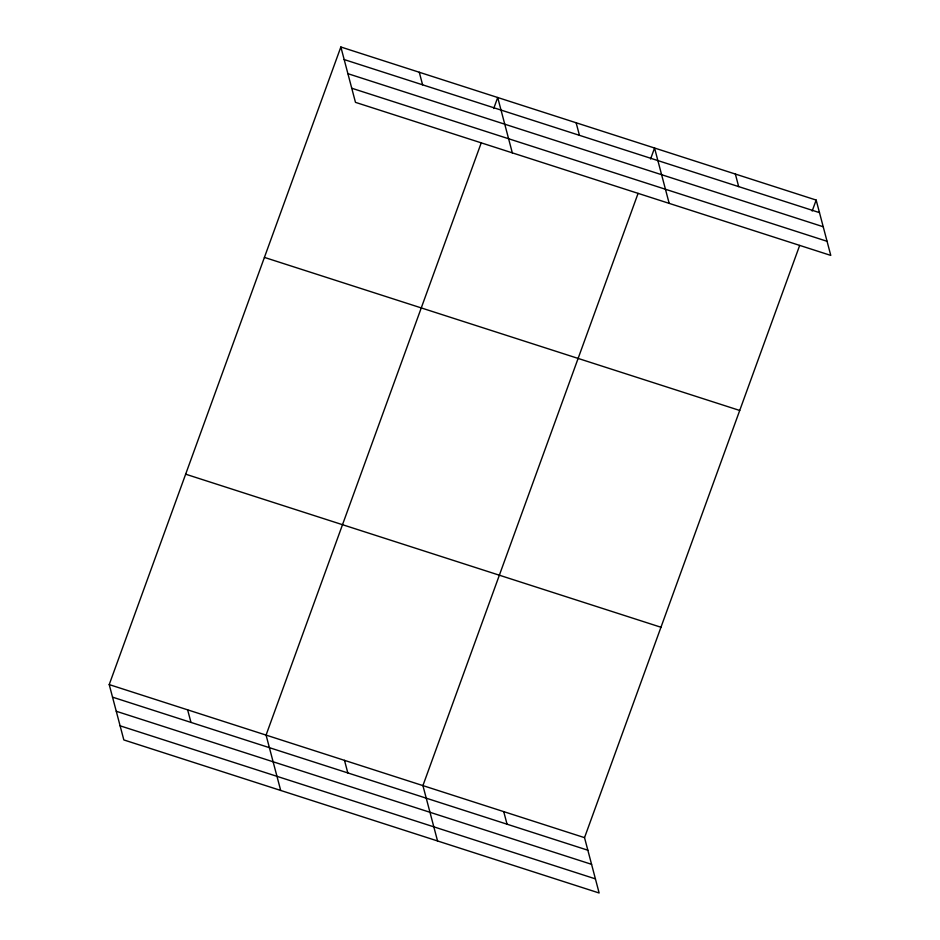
<?xml version="1.0" encoding="UTF-8"?>
<svg xmlns="http://www.w3.org/2000/svg" width="940" height="940" viewBox="0 0 940 940"><rect width="100%" height="100%" fill="white"/><g stroke="black" fill="none" stroke-linecap="round" stroke-linejoin="round"><path stroke-width="1.41" d="M799.67 245.446L584.527 837.646L599.144 893L123.833 739.933L109.216 684.59L340.856 47L816.167 200.067L830.784 255.41L355.473 102.354L340.856 47M481.221 142.892L266.067 735.092L280.696 790.446M493.712 108.511L497.707 97.513L512.323 152.856M638.072 193.405L422.918 785.605L437.547 840.959M650.562 159.025L654.557 148.026L669.174 203.369M812.16 211.065L816.167 200.067M344.169 59.561L819.48 212.628M347.906 73.684L823.217 226.751M351.748 88.231L827.059 241.298M264.41 257.407L739.721 410.463M185.65 474.183L660.961 627.25M109.216 684.59L584.527 837.646M112.53 697.151L587.841 850.218M116.266 711.263L591.577 864.33M120.109 725.821L595.42 878.877M735.362 174.041L738.675 186.602M576.126 122.764L579.451 135.325M419.275 72.251L422.601 84.823M503.723 811.631L507.048 824.192M344.498 760.354L347.812 772.915M187.636 709.841L190.961 722.402"/></g></svg>
